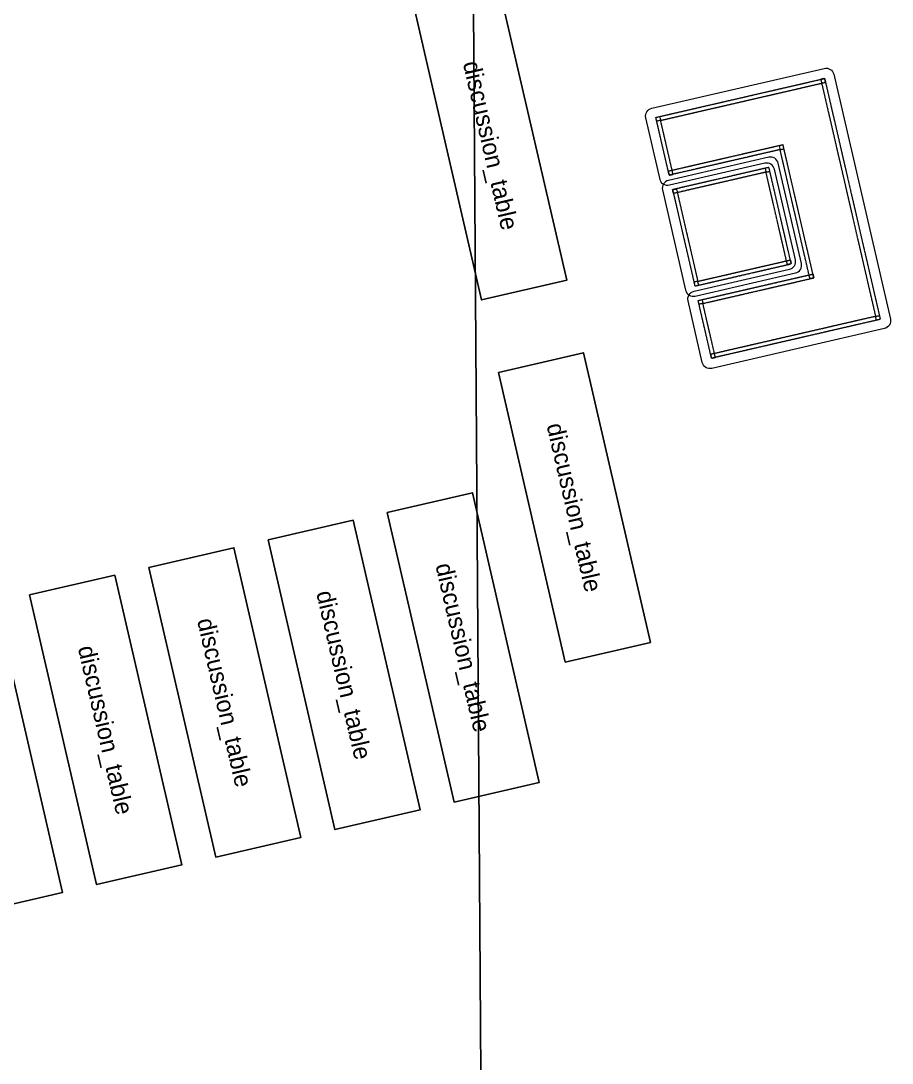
# Model space of a CAD drawing. Header units: metres. Extents: x -9570 to 749, y -6174 to 12194.
# Drawn here: x -4179 to 223, y -904 to 4365 of the extents above; entities that cross this region are included whole.
import ezdxf
from ezdxf.enums import TextEntityAlignment as Align

# ---------------------------------------------------------------- set-up
doc = ezdxf.new("R2010")
doc.units = ezdxf.units.M
doc.linetypes.add('a_p6_plan_L18$0$HIDDEN', pattern=[0.375, 0.25, -0.125])
for name, color, linetype in [('FixtureLabels', 2, 'Continuous'), ('Fixtures', 3, 'Continuous'), ('FloorPlan', 1, 'Continuous')]:
    doc.layers.add(name, color=color, linetype=linetype)
for name, color, linetype, lineweight in [('I-LK FF&E', 1, 'Continuous', 9), ('LN-ELEVATION-1', 81, 'Continuous', 13), ('LN-ELEVATION-2', 103, 'Continuous', 20), ('LN-ELEVATION-3', 125, 'a_p6_plan_L18$0$HIDDEN', 18)]:
    doc.layers.add(name, color=color, linetype=linetype, lineweight=lineweight)

# ---------------------------------------------------------------- blocks, each defined once
blk = doc.blocks.new('nesting tables')
at = {"layer": 'LN-ELEVATION-1'}
blk.add_lwpolyline([(315, 487.5), (635, 487.5, -0.414214), (675, 447.5), (675, -447.5, -0.414214), (635, -487.5), (-635, -487.5, -0.414214), (-675, -447.5), (-675, 447.5, -0.414214), (-635, 487.5), (-315, 487.5, -0.414214), (-275, 447.5), (-275, -47.5, 0.414214), (-235, -87.5), (235, -87.5, 0.414214), (275, -47.5), (275, 447.5, -0.414214)], format="xyb", close=True, dxfattribs=at)
at = {"layer": 'LN-ELEVATION-2', "color": 0, "linetype": 'ByBlock', "lineweight": -2}
blk.add_lwpolyline([(-300, 447.5), (-300, -72.5, 0.414214), (-260, -112.5), (260, -112.5, 0.414214), (300, -72.5), (300, 447.5, 0.414214), (260, 487.5), (-260, 487.5, 0.414214)], format="xyb", close=True, dxfattribs=at)
at = {"layer": 'LN-ELEVATION-3'}
for points in [[(325, 437.5), (625, 437.5), (625, -437.5), (-625, -437.5), (-625, 437.5), (-325, 437.5), (-325, -137.5), (325, -137.5)], [(-605, 417.5), (-605, 437.5), (-625, 437.5), (-625, 417.5)], [(-325, 437.5), (-325, 417.5), (-345, 417.5), (-345, 437.5)], [(-250, 437.5), (-250, -62.5), (250, -62.5), (250, 437.5)], [(-230, 417.5), (-230, 437.5), (-250, 437.5), (-250, 417.5)], [(230, 417.5), (230, 437.5), (250, 437.5), (250, 417.5)], [(345, 417.5), (345, 437.5), (325, 437.5), (325, 417.5)], [(605, 417.5), (605, 437.5), (625, 437.5), (625, 417.5)], [(345, 417.5), (605, 417.5), (605, -417.5), (-605, -417.5), (-605, 417.5), (-345, 417.5), (-345, -157.5), (345, -157.5)], [(-230, 417.5), (-230, -42.5), (230, -42.5), (230, 417.5)], [(-230, -42.5), (-230, -62.5), (-250, -62.5), (-250, -42.5)], [(230, -42.5), (230, -62.5), (250, -62.5), (250, -42.5)], [(-325, -137.5), (-325, -157.5), (-345, -157.5), (-345, -137.5)], [(325, -137.5), (325, -157.5), (345, -157.5), (345, -137.5)], [(-605, -417.5), (-605, -437.5), (-625, -437.5), (-625, -417.5)], [(605, -417.5), (605, -437.5), (625, -437.5), (625, -417.5)]]:
    blk.add_lwpolyline(points, close=True, dxfattribs=at)
blk = doc.blocks.new('SOFA_1')
at = {"layer": 'I-LK FF&E', "rotation": 180}
blk.add_blockref('NESTING TABLES', (675, 487.5), dxfattribs=at)

msp = doc.modelspace()

# ---------------------------------------------------------------- linework, layer by layer
at = {"layer": 'Fixtures'}
for points in [[(-2188.9, 4418), (-1850.9, 2953.8), (-1420.8, 3053.1), (-1758.8, 4517.3)], [(-1766.4, 2587.8), (-1428.4, 1123.6), (-998.2, 1222.9), (-1336.3, 2687.1)], [(-2327.9, 1879.8), (-1989.8, 415.7), (-1559.7, 515), (-1897.7, 1979.1)], [(-2930, 1740.8), (-2592, 276.6), (-2161.9, 375.9), (-2499.9, 1840.1)], [(-3532.2, 1601.8), (-3194.2, 137.6), (-2764.1, 236.9), (-3102.1, 1701.1)], [(-4134.4, 1462.7), (-3796.4, -1.4), (-3366.3, 97.9), (-3704.3, 1562.1)], [(-4736.6, 1323.7), (-4398.6, -140.4), (-3968.4, -41.1), (-4306.5, 1423)]]:
    msp.add_lwpolyline(points, close=True, dxfattribs=at)
at = {"layer": 'FloorPlan'}
msp.add_lwpolyline([(-6948, -5385.9), (-7046.8, 9061.9), (-7068, 12159.3), (-7068, 12159.3), (-1945.5, 12194.3), (-1945.5, 12194.3), (-1872.4, 1516.8), (-1825, -5416.1), (-1825, -5416.1), (-2170.6, -5987.7), (-6558.7, -6017.7), (-6948, -5385.9)], close=True, dxfattribs=at)

# ---------------------------------------------------------------- block references
at = {"rotation": -77}
msp.add_blockref('SOFA_1', (-1030.6, 3914.3), dxfattribs=at)

# ---------------------------------------------------------------- texts
at = {"layer": 'FixtureLabels'}
for p in [(-1804.9, 3735.6), (-1382.3, 1905.3), (-1943.8, 1197.4), (-2546, 1058.4), (-3148.1, 919.3), (-3750.3, 780.3)]:
    msp.add_text('discussion_table', height=88.29, rotation=-77, dxfattribs=at).set_placement(p, align=Align.MIDDLE_CENTER)

doc.saveas('drawing.dxf')
